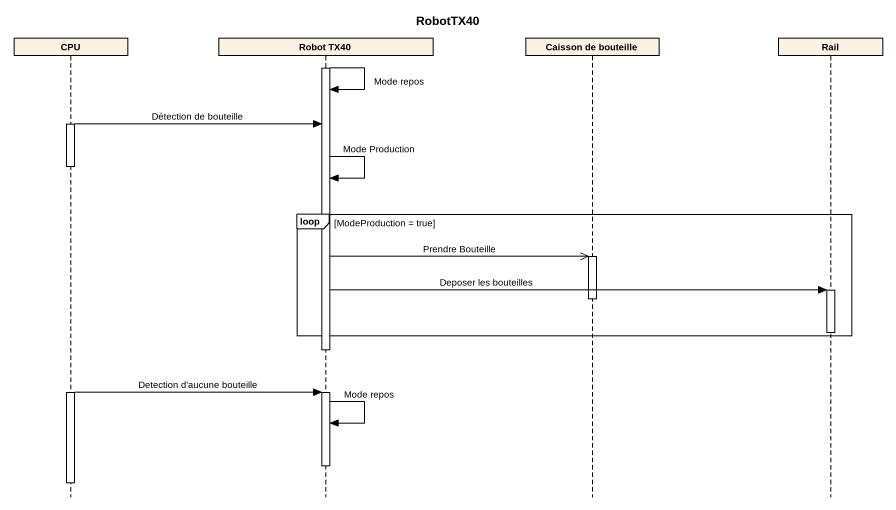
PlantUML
@startuml
title RobotTX40
hide footbox
participant CPU
participant "Robot TX40" as Robot_TX40
participant "Caisson de bouteille" as Caisson_de_bouteille
participant Rail

activate Robot_TX40
Robot_TX40 -> Robot_TX40 : Mode repos
activate CPU
CPU -> Robot_TX40 : Détection de bouteille
deactivate CPU
Robot_TX40 -> Robot_TX40 : Mode Production
loop ModeProduction = true
  Robot_TX40 ->> Caisson_de_bouteille : Prendre Bouteille
  activate Caisson_de_bouteille
  Robot_TX40 -> Rail : Deposer les bouteilles
  activate Rail
  deactivate Caisson_de_bouteille
  deactivate Rail
end
deactivate Robot_TX40
activate CPU
CPU -> Robot_TX40 : Detection d'aucune bouteille
activate Robot_TX40
Robot_TX40 -> Robot_TX40 : Mode repos
deactivate Robot_TX40
deactivate CPU
@enduml
